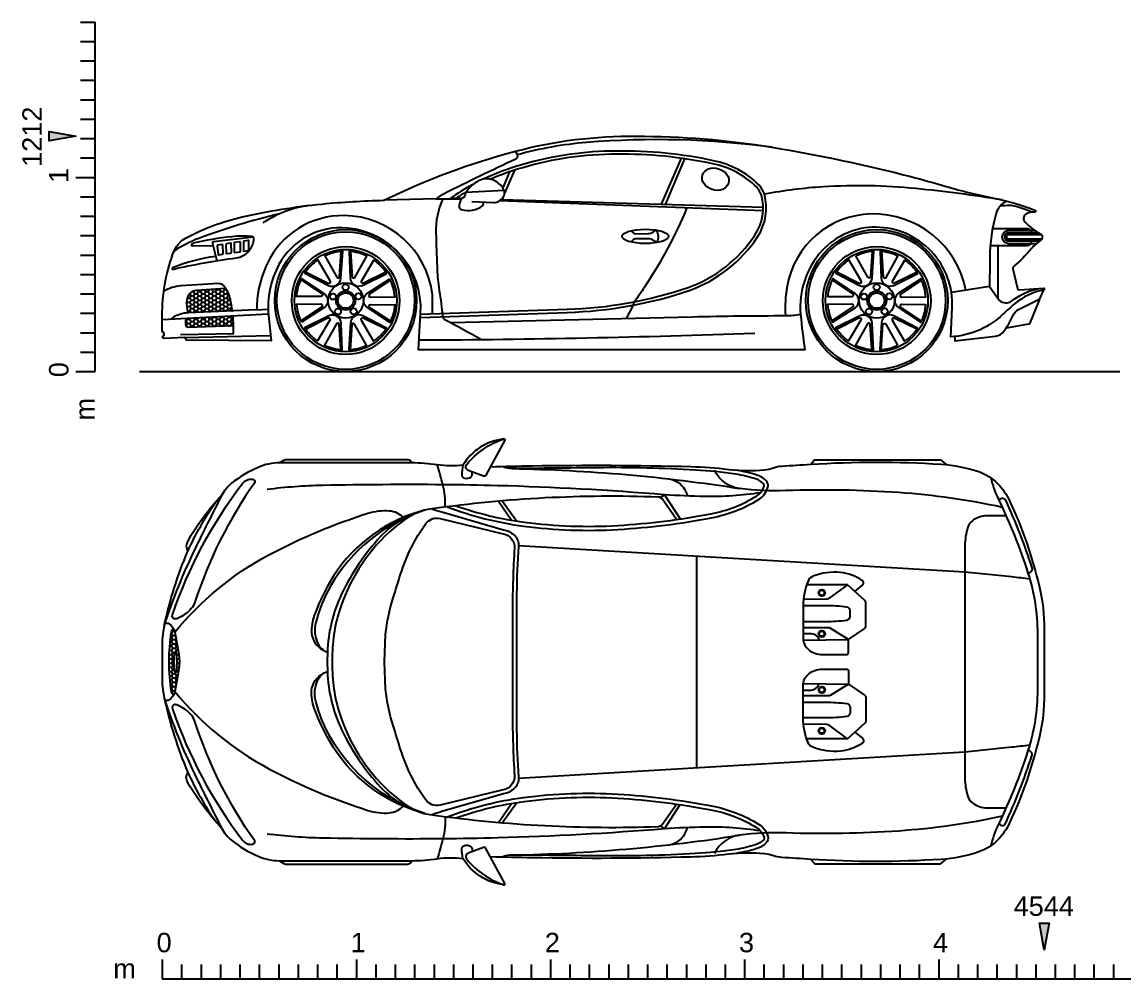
# Model space of a CAD drawing. Header units: millimetres. Extents: x 281 to 9184, y 473 to 5401.
# Drawn here: x 281 to 5957, y 473 to 5401 of the extents above; entities that cross this region are included whole.
import ezdxf

# ---------------------------------------------------------------- set-up
doc = ezdxf.new("R2010")
doc.units = ezdxf.units.MM
doc.layers.add('CAR_dwgmodels.com', color=250, linetype='Continuous')
doc.styles.get("Standard").update_dxf_attribs({"font": 'arial.ttf'})

# ---------------------------------------------------------------- blocks, each defined once
blk = doc.blocks.new('Bugatti Chiron_side_dwgmodels.com')
h = blk.add_hatch()
h.set_pattern_fill('HONEY', color=0, scale=3.99341)
h.set_pattern_definition([(0, (-6512.844, -7439.642), (19.018614, 10.980402), [12.679076, -25.358152]), (120, (-6512.844, -7439.642), (-19.018614, 10.980402), [12.679076, -25.358152]), (60, (-6512.844, -7439.642), (4e-08, 21.960804), [-25.358152, 12.679076])])
h.paths.add_polyline_path([(-770, 417.5, 0.321232), (-815.9, 379.8, 0.095758), (-818.7, 338.7, 0.005029), (-813.9, 302.3, -0.005489), (-810.2, 302.5), (-583.8, 312.8, 0.020547), (-594.2, 371.5, 0.09136), (-618, 427.9)])
h.paths.add_polyline_path([(-577.5, 235.4, 0.017585), (-580.7, 286.3), (-821.5, 273.1, 0.186946), (-819.2, 231.8, 0.304848), (-811, 226.7)])
at = {"color": 0}
for points in [[(3551, 820.7, 0.205558), (3502.6, 808.8, 0.452452), (3499.6, 769.6, 0.071339), (3578.5, 709.2, -0.547402), (3580.4, 676.5, 0.055767), (3533.2, 633.5, -0.029871), (3439.1, 538.3, 0.256563), (3436.1, 528.7), (3461, 427.9, 0.367057), (3471.3, 420.5), (3596.3, 430.3, -0.437355), (3599, 427.9), (3599, 423.4, -0.327716), (3596.1, 420.8, 0.125927), (3444.9, 348.1, 0.016889), (3386.1, 295.2, -0.085548), (3268.6, 215.6, -0.093978), (3117.4, 179), (3124.5, 327.4, 0.20416), (3016.3, 619.3, 0.203396), (2732, 743.5, 0.211913), (2456.1, 624.5, 0.21235), (2343.5, 293.1, 0.015976), (2365.7, 112.8), (375.1, 112.8), (386.1, 300.2, 0.404216), (9, 739.2, 0.300204), (-343.9, 550.9, 0.14828), (-397.4, 290.4, 0.006497), (-383.5, 157.5), (-820.6, 162.6), (-830.7, 176.3), (-934, 169.6, -0.971581), (-935.6, 186.8, 0.363505), (-945, 205.2), (-945, 289.3, -0.085159), (-891.4, 602, -0.044192), (-875, 637.8, -0.142964), (-822.6, 688.6, -0.065301), (-533.6, 796.1, -0.032184), (-122.4, 862.9, -0.018649), (197, 881.9, -0.049629), (874.4, 1134.5, -0.067907), (1495.7, 1212, -0.042181), (2196.1, 1155.1, -0.022481), (2911.7, 1003.9, -0.008006), (3093.3, 953.7, 0.021646), (3338.8, 893.2, -0.041475), (3550.5, 831.9, -0.660096)], [(-631.5, 608.5), (-633.6, 652.1, 0.443747), (-637, 654.9), (-657.6, 651.8, 0.398449), (-661.4, 647), (-657.3, 603.9, 0.428729), (-653.9, 601.3), (-635.3, 603.9, 0.386668)], [(-617.4, 653.9), (-616.2, 610, 0.448829), (-612.9, 607.2), (-592.2, 610.1, 0.379143), (-588.4, 614.6), (-589.4, 658.6, 0.451626), (-592.8, 661.5), (-613.6, 658.4, 0.379046)], [(-575.2, 660.2), (-574.4, 616.1, 0.451137), (-571, 613.2), (-545, 617, 0.381242), (-541.2, 621.5), (-542.5, 665.6, 0.44942), (-545.9, 668.5), (-571.5, 664.6, 0.376853)], [(-501.5, 675.1), (-523.1, 671.9, 0.371694), (-526.8, 667.5), (-526.8, 623, 0.456594), (-523.4, 620.1), (-502.6, 623.1, 0.368568), (-498.8, 627.4), (-498.1, 672.1, 0.462844)]]:
    blk.add_lwpolyline(points, format="xyb", close=True, dxfattribs=at)
for points in [[(2196.1, 1155.1, 0.053534), (1241.3, 1179.6, 0.047298), (882.9, 1116, 7.352743)], [(384.9, 279.2), (1141.8, 304.8, 0.074306), (1769.6, 417.5, 0.161016), (2122, 693.6, 0.211356), (2157.5, 913.2, 0.081757), (2129.5, 960.2, 0.146078), (1894.5, 1086, 0.05581), (1395.5, 1135.4, 0.070857), (907.6, 1065.4, 0.04339), (707.8, 990.1, 0.04339)], [(384.3, 295.4), (1141.3, 320.9, 0.074292), (1764.2, 432.8, 0.160929), (2108.5, 702.5, 0.210306), (2142.1, 908.2, 0.079023), (2117.6, 949.2, 0.1457), (1891.2, 1070.1, 0.055829), (1395.7, 1119.2, 0.070883), (912.1, 1049.8, 0.036241), (746.4, 990.1, 0.036241)], [(874.4, 1134.5), (882.9, 1116, -0.360235), (877.1, 1094.1, 0.008272), (507.4, 915.6, 0.043784), (465.5, 889.7), (535.9, 890), (596.2, 887.7)], [(649.6, 876.1), (760.8, 870.9, 0.325429), (816.4, 907.5, 0.181613), (816.4, 931.7, 0.101182), (798.8, 959.9, 0.155775), (741.2, 991.3, 0.105801), (709.8, 990.6, 0.118774), (654.1, 962.5, 0.07189), (620.1, 923.9, 0.142189), (612.9, 900.3, 0.213129), (587.3, 871.4, 0.1113), (585.2, 846.8, 0.312405), (597, 834, 0.088292), (653.9, 831.4, 0.144409), (704.6, 854, 0.434031), (705.5, 873.5, -5.9115)], [(655.1, 963.3, 0.028406), (535.9, 890)], [(621.2, 925.6, 0.012346), (570.3, 893.7)], [(3382.1, 883.7, 0.016256), (2937, 942.5, 0.040221), (2459.5, 951.4, 0.03207), (2157.5, 913.2, 31.234029)], [(-425.7, 765.8, -0.123417), (-185.9, 856.1, 0.000587)], [(500.7, 889.8, 0.11854), (464.7, 713.2, -0.000796), (470.5, 539.9, 0.028911), (479.9, 435.1, -0.007196), (498.1, 299.2, -0.000853), (500, 283.1, 0.206962), (507.5, 270.1, -0.009045), (700, 165.4, 6.781549)], [(3404.3, 878.2, 0.210573), (3351.5, 815.8, 0.071635), (3318.1, 584.8, -0.005852), (3316.3, 437.5), (3120.3, 407.2)], [(3534.8, 821.3, 0.019654), (3454.6, 850, 0.081119), (3420, 855, 0.0151), (3371.3, 852.6, 25.06942)], [(447.1, 297.5), (447.1, 394.7, 0.376049), (-8, 803.5, 0.291971), (-402.9, 558.4, 0.068831), (-450.3, 410.2, 0.040608), (-458.7, 318.5), (-810.2, 302.5, 0.134754), (-894.2, 275.3, 0.119671), (-900.3, 268.7, 0.119671)], [(-343.4, 812.5, 0.029421), (-756.7, 685.8, 0.059895), (-884, 620.2, 2.529185)], [(1758.1, 844.2, -0.047106), (1539.5, 434.5, -0.009212), (1487.9, 359.6, 0.118927), (1480.7, 341.7), (1444.1, 274.1)], [(3194.9, 418.7, 0.366965), (2706.1, 811.7, 0.356126), (2274.1, 439.9, 0.059811), (2265.5, 288.1, 0.938925)], [(-669.9, 593.3, 0.060932), (-892.1, 534.4, 0.593773), (-893, 526.2, -0.02165), (-562.6, 585.9, 0.17667), (-499.5, 619.1, 0.142652), (-474.1, 671.4, 0.041197), (-472.7, 687.2, 0.386725), (-479.9, 695.2, 0.052533), (-587.2, 694.6, 0.027353), (-786.1, 661.4, 0.27756), (-794.9, 653.1, 0.463467), (-790.6, 646.8), (-683.4, 648.4)], [(-474.8, 692.6), (-681.3, 667.7, 0.449845), (-686.3, 660.4), (-664.3, 570.6)], [(1468.7, 725), (1480.6, 714.7, 0.184591), (1493.8, 709.9), (1557.2, 710.7, 0.155048), (1585.4, 720.1), (1597.8, 729.2, -0.281425), (1602.6, 664.3), (1586.6, 675.4, 0.152847), (1558.7, 684.1), (1494.5, 684.1, 0.201578), (1480.5, 678.2), (1469.9, 667.4)], [(3332.6, 737.6), (3509.1, 737.6, -0.414214), (3532.2, 714.5), (3532.2, 714.3)], [(3557.7, 658.2), (3417, 658.2, -0.414214), (3382.7, 692.5), (3382.7, 693.8, -0.414214), (3417, 728.1), (3548.4, 728.1)], [(3569.8, 714.3), (3413.3, 714.3, 0.414214), (3393.7, 694.6), (3393.7, 692.8, 0.414214), (3413.3, 673.2), (3575.9, 673.2)], [(3584.1, 704.5), (3413.3, 704.5, 0.414214), (3403.5, 694.6), (3403.5, 692.8, 0.414214), (3413.3, 683), (3586.1, 683)], [(3532.2, 673.2), (3532.2, 671.2, -0.414359), (3509.1, 648.2), (3320.6, 648.3)], [(-206.2, 513.4), (-89.9, 455.8, 0.745951), (-79.7, 466.8), (-143.6, 574.8, 0.094615), (-210.6, 507.1), (-88.7, 443.2, 0.519956), (-24.5, 480.3), (-15.5, 618.8, 0.094279), (-107.4, 595.4), (-45.9, 486.3, 0.745951), (-31.4, 489.6), (-23, 618.3)], [(25, 618.1), (33.3, 488.5, 0.745951), (47.9, 485.2), (109.4, 594.5, 0.094615), (17.4, 618.7), (23, 481.2, 0.519956), (87.2, 444.1), (211.7, 505.6)], [(207.4, 511.8), (91.8, 454.7, -0.745951), (81.7, 465.7), (145.4, 573.5, -0.094279), (211.7, 505.6)], [(2529.7, 513.4), (2646, 455.8, 0.745951), (2656.2, 466.8), (2592.3, 574.8, 0.094615), (2525.3, 507.1), (2647.2, 443.2, 0.519956), (2711.4, 480.3), (2720.4, 618.8, 0.094279), (2628.5, 595.4)], [(2712.9, 618.3), (2704.5, 489.6, -0.745951), (2690, 486.3), (2628.5, 595.4)], [(2760.9, 618.1), (2769.2, 488.5, 0.745951), (2783.8, 485.2), (2845.3, 594.5, 0.094615), (2753.3, 618.7), (2758.9, 481.2, 0.519956), (2823.1, 444.1), (2947.6, 505.6)], [(2943.3, 511.8), (2827.7, 454.7, -0.745951), (2817.6, 465.7), (2881.3, 573.5, -0.094279), (2947.6, 505.6)], [(-230.4, 471.9), (-123.2, 400.4, -0.745951), (-127.6, 386.1), (-252.9, 387.4, -0.094279), (-227.1, 478.8), (-111.7, 401.7, -0.519956), (-111.7, 327.6), (-228, 253.9)], [(230.4, 259), (123.2, 330.6, -0.745951), (127.6, 344.8), (252.9, 343.5, -0.094279), (227.1, 252.2), (111.7, 329.3, -0.519956), (111.7, 403.4), (228, 477.1)], [(231.2, 470.1), (123.2, 398.2, 0.745951), (127.6, 383.9), (253, 385.2, 0.094615), (228, 477.1)], [(2504.7, 260.8), (2612.7, 332.8, 0.745951), (2608.3, 347.1), (2482.9, 345.8, 0.094615), (2507.9, 253.9), (2624.2, 327.6, 0.519956), (2624.2, 401.7), (2508.8, 478.8, 0.094279), (2483, 387.4), (2608.3, 386.1, 0.745951), (2612.7, 400.4), (2505.5, 471.9)], [(2967.1, 470.1), (2859.1, 398.2, 0.745951), (2863.5, 383.9), (2988.9, 385.2, 0.094615), (2963.9, 477.1), (2847.6, 403.4, 0.519956), (2847.6, 329.3), (2963, 252.2, 0.094279), (2988.8, 343.5), (2863.5, 344.8, 0.745951), (2859.1, 330.6), (2966.3, 259)], [(-583.8, 312.8, 0.020547), (-594.2, 371.5, 0.110726), (-625.5, 438.4, 0.226195), (-655.7, 453.7), (-850, 441.6, 0.106491), (-936.7, 413.6)], [(-618, 427.9), (-770, 417.5, 0.321232), (-815.9, 379.8, 0.095758), (-818.7, 338.7, 0.005029), (-813.9, 302.3, -0.036232)], [(3316.3, 437.5), (3363.4, 373.3, 0.358506), (3423.2, 357.9, -0.114614), (3572, 428.4, -0.10747)], [(-231.2, 260.8), (-123.2, 332.8, 0.745951), (-127.6, 347.1), (-253, 345.8, 0.094615), (-228, 253.9)], [(3138.7, 180.6), (3138.7, 158.4), (3348.1, 182.6, 0.218043), (3392.2, 209.3, 0.035974), (3439.2, 290.3, -0.1485), (3466.4, 319.7), (3569.9, 370.6, -0.695004), (3573.2, 367.5), (3521.9, 246.4, -0.256985), (3518.2, 243.5), (3402.2, 224.4)], [(-850.3, 191.2), (-577.5, 195.6, 0.031327), (-580.7, 286.3, 0.031327)], [(-25, 112.9), (-33.3, 242.4, 0.745951), (-47.9, 245.8), (-109.4, 136.5, 0.094615), (-17.4, 112.3), (-23, 249.8, 0.519956), (-87.2, 286.9), (-211.7, 225.4)], [(206.2, 217.6), (89.9, 275.1, 0.745951), (79.7, 264.2), (143.6, 156.2, 0.094615), (210.6, 223.8), (88.7, 287.7, 0.519956), (24.5, 250.7), (15.5, 112.1, 0.094279), (107.4, 135.5), (45.9, 244.6, 0.745951), (31.4, 241.3), (23, 112.7)], [(540.9, 252.5), (1786.7, 282.3, -0.005868), (2265.5, 288.1, 0.043119), (2343.3, 294.9, -0.086614)], [(2710.9, 112.9), (2702.6, 242.4, 0.745951), (2688, 245.8), (2626.5, 136.5, 0.094615), (2718.5, 112.3), (2712.9, 249.8, 0.519956), (2648.7, 286.9), (2524.2, 225.4)], [(2942.1, 217.6), (2825.8, 275.1, 0.745951), (2815.6, 264.2), (2879.5, 156.2, 0.094615), (2946.5, 223.8), (2824.6, 287.7, 0.519956), (2760.4, 250.7), (2751.4, 112.1, 0.094279), (2843.3, 135.5)], [(-577.5, 235.4), (-811, 226.7, -0.304848), (-819.2, 231.8, -0.186946), (-821.5, 273.1, 2.043713)], [(-207.4, 219.2), (-91.8, 276.2, -0.745951), (-81.7, 265.3), (-145.4, 157.5, -0.094279), (-211.7, 225.4)], [(2528.5, 219.2), (2644.1, 276.2, -0.745951), (2654.2, 265.3), (2590.5, 157.5, -0.094279), (2524.2, 225.4)], [(2758.9, 112.7), (2767.3, 241.3, -0.745951), (2781.8, 244.6), (2843.3, 135.5)], [(378, 162.7, 0.007474), (2107.7, 197.8, -0.017619)]]:
    blk.add_lwpolyline(points, format="xyb", dxfattribs=at)
for points in [[(1728.8, 1098.6), (1625.6, 861.7)], [(1745.1, 1096.3), (1646.3, 861.1)], [(844.7, 1028.8), (809, 946.7)], [(868.9, 1036.8), (818.6, 919.6)], [(816.4, 931.7), (618.9, 922)], [(465.5, 889.7), (197, 881.9)], [(542.5, 894.6), (601.2, 892.8)], [(794.8, 880.3), (2149.9, 829.5)], [(802.7, 886.7), (2150.3, 845.8)], [(3359, 648.3), (3359, 379.1)], [(3573.2, 367.5), (3595.8, 420.7)], [(-397.9, 296.4), (-945, 266.3)], [(-458.7, 318.5), (-399.2, 321.2)], [(-830.7, 176.3), (-386.7, 185.1)]]:
    blk.add_lwpolyline(points, dxfattribs=at)
for centre, radius in [((0, 365.5), 365.5), ((0, 365.5), 354.1), ((2735.9, 365.5), 365.5), ((2735.9, 365.5), 354.1), ((0, 365.5), 277.8), ((0, 365.5), 263.7), ((2735.9, 365.5), 277.8), ((2735.9, 365.5), 263.7), ((0, 365.5), 91.1), ((2735.9, 365.5), 91.1), ((-65.9, 386.4), 15.8), ((0, 365.5), 49.4), ((0, 365.5), 39.7), ((-0.5, 434.6), 15.8), ((65.6, 387.3), 15.8), ((2670, 386.4), 15.8), ((2735.9, 365.5), 49.4), ((2735.9, 365.5), 39.7), ((2735.4, 434.6), 15.8), ((2801.5, 387.3), 15.8), ((-40.2, 309.3), 15.8), ((41, 309.9), 15.8), ((2695.7, 309.3), 15.8), ((2776.9, 309.9), 15.8)]:
    blk.add_circle(centre, radius, dxfattribs=at)
for centre, major_axis, ratio in [((1905, 990.8), (67.2, -20.3), 0.803257), ((1543.7, 696.3), (119.8, 0), 0.307045)]:
    blk.add_ellipse(centre, major_axis=major_axis, ratio=ratio, dxfattribs=at)
blk = doc.blocks.new('Bugatti Chiron_top_dwgmodels.com')
h = blk.add_hatch()
h.set_pattern_fill('HONEY', color=0, scale=3.987913)
h.set_pattern_definition([(0, (-5551.854, -5696.316), (18.992434, 10.965287), [12.661623, -25.323245]), (120, (-5551.854, -5696.316), (-18.992434, 10.965287), [12.661623, -25.323245]), (60, (-5551.854, -5696.316), (4e-08, 21.930574), [-25.323245, 12.661623])])
h.paths.add_polyline_path([(65, 152.9, 0.063507), (59.3, 169.6, 0.268248), (47.5, 155.1, 0.040617), (35.3, 0, 0.040617), (47.5, -155.1, 0.268248), (59.3, -169.6, 0.063507), (65, -152.9, 0.020194), (89.7, 0, 0.020194)])
edge = h.paths.add_edge_path(flags=16)
edge.add_ellipse((68, -1.6), major_axis=(0, 56), ratio=0.116456, start_angle=0, end_angle=360)
at = {"color": 0}
for points in [[(1759.5, 1147.8, 0.23301), (1549.1, 1012.4, 0.053106), (1542.9, 961.5, 0.267399), (1549.4, 949.8, 0.238912), (1583.4, 947.3, 0.223), (1597.2, 962.7), (1596.8, 978.3)], [(1549.1, 1012.4, -0.07002), (1416.9, 1014.1, 0.038114), (1284.5, 1024.2), (604.9, 1024.2, 0.109252), (493.5, 1000.8, 0.06514), (356.8, 919.1, 0.097392), (307, 858.9, 0.003285), (177.1, 599.5, 0.033504), (19, 214.8, 0.080944), (0, 98.5), (0, 0), (0, -98.5, 0.080944), (19, -214.8, 0.033504), (177.1, -599.5, 0.003285), (307, -858.9, 0.097392), (356.8, -919.1, 0.06514), (493.5, -1000.8, 0.109252), (604.9, -1024.2), (1284.5, -1024.2, 0.038114), (1416.9, -1014.1, -0.07002), (1549.1, -1012.4)], [(604.9, 1024.2), (627.1, 1039.1, -0.148794), (635.2, 1041.6), (1265.6, 1041.6, -0.210439), (1276.5, 1036.8), (1288, 1024.2)], [(1691, 1004.8, -0.002795), (1906, 1009.5, -0.010619), (2722.6, 1005.6, -0.024488), (2918.2, 990.9, 0.056433), (3102.2, 988.8, 0.058572), (3148.7, 999.2, -0.068603), (3192, 1007.9, 0.000815), (3340.5, 1017.3, -0.032235), (4012.5, 1017.5, -0.065876), (4205.9, 979.2, -0.117672), (4303.4, 917.9, -0.084784), (4365.1, 828.8, -0.051753), (4518.7, 385.2, -0.05754), (4544, 166), (4544, 0), (4544, -166, -0.05754), (4518.7, -385.2, -0.051753), (4365.1, -828.8, -0.084784), (4303.4, -917.9, -0.117672), (4205.9, -979.2, -0.065876), (4012.5, -1017.5, -0.032235), (3340.5, -1017.3, 0.000815), (3192, -1007.9, -0.068603), (3148.7, -999.2, 0.058572), (3102.2, -988.8, 0.056433), (2918.2, -990.9, -0.024488), (2722.6, -1005.6, -0.010619), (1906, -1009.5, -0.002795), (1691, -1004.8)], [(3340.5, 1017.3), (3356.7, 1035.9, -0.217397), (3367.8, 1040.9), (4004.7, 1040.9, -0.179489), (4014.3, 1037.4), (4040, 1015.2)], [(1455.9, 796.8, 0.087079), (1446.1, 911.8, 0.009991), (1416.9, 1014.1, 0.738697)], [(1468, 798.3, 0.05827), (1861.9, 698.8, 0.048063), (2348.7, 681.6, 0.031761), (2830, 741.8, 0.091958), (3072.1, 836.1, 0.183718), (3119.9, 898.5, 0.272533), (3111.5, 932.1, 0.124934), (3062.6, 962, 0.032526), (2957.6, 986.9, 1.184634)], [(1512.4, 803.9, 0.052527), (1864.6, 719.2, 0.048063), (2347.5, 702.2, 0.031761), (2826.2, 762, 0.091958), (3061.3, 853.6, 0.183718), (3100.1, 904.4, 0.272533), (3096.8, 917.8, 0.124934), (3056.5, 942.3, 0.032526), (2954.2, 966.7, 0.020966), (2747.1, 987.4, 0.017252), (2242.3, 999.4, -0.000356), (1803.3, 994.9, -0.113003), (1751.1, 1006.3)], [(1803.3, 994.9, -0.034627), (2974.6, 892.7, -3580.285237)], [(4327.5, 795.4, 0.03635), (3794.1, 871.3, 0.02555), (3213.4, 881.5, -0.04013), (2974.6, 892.7, -0.256933), (2845.8, 986.6, -1.57234)], [(53, 241.9, -0.08151), (413.2, 918.3, -0.266359), (464.4, 939.9, -0.450812), (476.6, 922, 0.077356), (168.7, 307.5, -0.102393), (149.7, 273.8, -0.120222), (78.7, 223.8, -0.119913), (60.6, 220.5, -0.380597), (53, 241.9, -0.217585)], [(3081.7, 870.9, -0.043002), (2795.3, 851.3, -0.012182), (2587.1, 860.1, 0.014054), (1728, 906.9, 0.004603), (1446.1, 911.8, 0.006903), (827.3, 908.1, 0.026569), (540, 887.2)], [(2610.7, 942, -0.142547), (2669, 914.6, -0.098832), (2696.4, 878.7, -0.05733), (2705.1, 853.9, -100.402929)], [(4268.1, 947.7, 0.054967), (4306.7, 839, -0.035494), (4459.6, 456.8, -0.077542), (4508.4, 144.3), (4508.4, 0), (4508.4, -144.3, -0.077542), (4459.6, -456.8, -0.035494), (4306.7, -839, 0.054967), (4268.1, -947.7)], [(307, 858.9, 0.046669), (131.5, 622.9, 0.280741), (131.6, 569.2, -0.042964), (275.4, 822.7, 1.899608)], [(2648.7, 732.6), (2574.8, 838.6, 0.2073), (2554.7, 848.2, 0.043844), (1391, 788, 0.024364), (1439.7, 771.5), (1757.8, 680.4, -0.136686), (1811.4, 653.9, -0.234336), (1835.4, 594.2, 0.01991), (1825.7, 351.3), (1825.7, 0), (1825.7, -351.3, 0.01991), (1835.4, -594.2, -0.234336), (1811.4, -653.9, -0.136686), (1757.8, -680.4), (1439.7, -771.5, 0.024364), (1391, -788)], [(4310.9, 830.5, -0.613506), (4342.5, 835.5, -0.028588), (4479.9, 484.1, -0.517446), (4459.6, 456.8, -85.062593)], [(65, 152.9, -0.099202), (549.3, 550.4, -0.045631), (1059.3, 765.1, -0.095297), (1169.5, 778, -0.188137), (1241.7, 743.6, 0.432698)], [(1328, 774.3, 0.193166), (861.1, 407.2, 0.04442), (782.7, 238, 0.100279), (769.7, 149.6, 0.275815), (829.8, 60.3, 13.464818)], [(1352.4, 781, 0.186941), (866.8, 389.1, 0.068634), (791.1, 202.4, 0.164342), (799.2, 98.5, 0.205221), (850.8, 49.2, 0.205221)], [(1250, 740.9, 0.08528), (1124.8, 644.9, 0.075122), (924.3, 349.3, 0.10333), (850.8, 49.2), (849.1, 0), (850.8, -49.2, 0.10333), (924.3, -349.3, 0.075122), (1124.8, -644.9, 0.08528), (1250, -740.9)], [(1391, 788, 0.065897), (1309.8, 767.3, 0.058777), (1192.4, 688, 0.132606), (919.5, 285.3, 0.083177), (875.6, 23.1), (875.6, 0), (875.6, -23.1, 0.083177), (919.5, -285.3, 0.132606), (1192.4, -688, 0.058777), (1309.8, -767.3, 0.065897), (1391, -788, 0.043844), (2554.7, -848.2, 0.2073), (2574.8, -838.6), (2648.7, -732.6)], [(4347.1, 752.3), (4247.6, 751.6, 0.161273), (4173.3, 726.4, 0.155589), (4149.8, 693, 0.076619), (4135.2, 598.6), (4135.2, 0), (4135.2, -598.6, 0.076619), (4149.8, -693, 0.155589), (4173.3, -726.4, 0.161273), (4247.6, -751.6), (4347.1, -752.3)], [(10.2, 184.3, -0.049249), (131.6, 569.2, -2.97248)], [(1835.6, 598.7), (4135.2, 464.1), (4376.2, 438.5, -0.005023), (4468.4, 427.8, 1.134398)], [(3568.5, 362.9), (3606.7, 393.9, 0.510809), (3606.1, 419.2, 0.125715), (3494.2, 460.1, 0.11944), (3352, 440.4, 0.203864), (3326.9, 415.6, 0.098025), (3301.8, 288.8), (3301.8, 112.2, 0.192694), (3328.9, 63, 0.173446), (3400.7, 37.3), (3525.3, 37.3, 0.414214), (3535, 47.1), (3535, 115.6), (3440.7, 172.8, 0.137133), (3430.6, 175.6), (3301.8, 175.6)], [(3301.8, 112.2), (3535, 115.6), (3616.1, 169.5, 0.25104), (3624.8, 185.8), (3624.8, 303.4, 0.212236), (3618.4, 317.9), (3530.5, 397.2), (3435.2, 327, -0.156416), (3423.8, 323.1), (3303.4, 321.4)], [(3301.8, 207.8), (3417.3, 207.8, 0.032208), (3526.6, 214.9, 0.376976), (3543.7, 234.3), (3543.7, 248.3), (3543.7, 262.3, 0.376976), (3526.6, 281.8, 0.032208), (3417.3, 288.8), (3301.8, 288.8)], [(12, 192.8, -0.394539), (36.3, 196.4, -0.193814), (65, 152.9, -0.020194), (89.7, 0, -0.020194), (65, -152.9, -0.193814), (36.3, -196.4, -0.394539), (12, -192.8)], [(59.3, -169.6, -0.268248), (47.5, -155.1, -0.040617), (35.3, 0, -0.040617), (47.5, 155.1, -0.268248), (59.3, 169.6)], [(3301.8, 145.9), (3335.7, 146.5, -0.315015), (3384.6, 113.4, -1.453761)], [(1352.4, -781, -0.186941), (866.8, -389.1, -0.068634), (791.1, -202.4, -0.164342), (799.2, -98.5, -0.205221), (850.8, -49.2, -0.205221)], [(3568.5, -362.9), (3606.7, -393.9, -0.510809), (3606.1, -419.2, -0.125715), (3494.2, -460.1, -0.11944), (3352, -440.4, -0.203864), (3326.9, -415.6, -0.098025), (3301.8, -288.8), (3301.8, -112.2, -0.192694), (3328.9, -63, -0.173446), (3400.7, -37.3), (3525.3, -37.3, -0.414214), (3535, -47.1), (3535, -115.6), (3440.7, -172.8, -0.137133), (3430.6, -175.6), (3301.8, -175.6)], [(1328, -774.3, -0.193166), (861.1, -407.2, -0.04442), (782.7, -238, -0.100279), (769.7, -149.6, -0.275815), (829.8, -60.3, -13.464818)], [(3301.8, -112.2), (3535, -115.6), (3616.1, -169.5, -0.25104), (3624.8, -185.8), (3624.8, -303.4, -0.212236), (3618.4, -317.9), (3530.5, -397.2), (3435.2, -327, 0.156416), (3423.8, -323.1), (3303.4, -321.4)], [(3301.8, -145.9), (3335.7, -146.5, 0.315015), (3384.6, -113.4, 1.453761)], [(65, -152.9, 0.099202), (549.3, -550.4, 0.045631), (1059.3, -765.1, 0.095297), (1169.5, -778, 0.188137), (1241.7, -743.6, -0.432698)], [(10.2, -184.3, 0.049249), (131.6, -569.2, 2.97248)], [(53, -241.9, 0.08151), (413.2, -918.3, 0.266359), (464.4, -939.9, 0.450812), (476.6, -922, -0.077356), (168.7, -307.5, 0.102393), (149.7, -273.8, 0.120222), (78.7, -223.8, 0.119913), (60.6, -220.5, 0.380597), (53, -241.9, 0.217585)], [(3301.8, -207.8), (3417.3, -207.8, -0.032208), (3526.6, -214.9, -0.376976), (3543.7, -234.3), (3543.7, -248.3), (3543.7, -262.3, -0.376976), (3526.6, -281.8, -0.032208), (3417.3, -288.8), (3301.8, -288.8)], [(1835.6, -598.7), (4135.2, -464.1), (4376.2, -438.5, 0.005023), (4468.4, -427.8, -1.134398)], [(4310.9, -830.5, 0.613506), (4342.5, -835.5, 0.028588), (4479.9, -484.1, 0.517446), (4459.6, -456.8, 85.062593)], [(307, -858.9, -0.046669), (131.5, -622.9, -0.280741), (131.6, -569.2, 0.042964), (275.4, -822.7, -1.899608)], [(1468, -798.3, -0.05827), (1861.9, -698.8, -0.048063), (2348.7, -681.6, -0.031761), (2830, -741.8, -0.091958), (3072.1, -836.1, -0.183718), (3119.9, -898.5, -0.272533), (3111.5, -932.1, -0.124934), (3062.6, -962, -0.032526), (2957.6, -986.9, -1.184634)], [(1512.4, -803.9, -0.052527), (1864.6, -719.2, -0.048063), (2347.5, -702.2, -0.031761), (2826.2, -762, -0.091958), (3061.3, -853.6, -0.183718), (3100.1, -904.4, -0.272533), (3096.8, -917.8, -0.124934), (3056.5, -942.3, -0.032526), (2954.2, -966.7, -0.020966), (2747.1, -987.4, -0.017252), (2242.3, -999.4, 0.000356), (1803.3, -994.9, 0.113003), (1751.1, -1006.3)], [(3081.7, -870.9, 0.043002), (2795.3, -851.3, 0.012182), (2587.1, -860.1, -0.014054), (1728, -906.9, -0.004603), (1446.1, -911.8, -0.006903), (827.3, -908.1, -0.026569), (540, -887.2)], [(1455.9, -796.8, -0.087079), (1446.1, -911.8, -0.009991), (1416.9, -1014.1, -0.738697)], [(4327.5, -795.4, -0.03635), (3794.1, -871.3, -0.02555), (3213.4, -881.5, 0.04013), (2974.6, -892.7, 0.256933), (2845.8, -986.6, 1.57234)], [(1803.3, -994.9, 0.034627), (2974.6, -892.7, 3580.285237)], [(2610.7, -942, 0.142547), (2669, -914.6, 0.098832), (2696.4, -878.7, 0.05733), (2705.1, -853.9, 100.402929)], [(1759.5, -1147.8, -0.23301), (1549.1, -1012.4, -0.053106), (1542.9, -961.5, -0.267399), (1549.4, -949.8, -0.238912), (1583.4, -947.3, -0.223), (1597.2, -962.7), (1596.8, -978.3)], [(3340.5, -1017.3), (3356.7, -1035.9, 0.217397), (3367.8, -1040.9), (4004.7, -1040.9, 0.179489), (4014.3, -1037.4), (4040, -1015.2)], [(604.9, -1024.2), (627.1, -1039.1, 0.148794), (635.2, -1041.6), (1265.6, -1041.6, 0.210439), (1276.5, -1036.8), (1288, -1024.2)]]:
    blk.add_lwpolyline(points, format="xyb", dxfattribs=at)
for points in [[(1655.1, 956.2), (1576.5, 986, -0.51418), (1568.4, 1016.8, -0.139964), (1759.5, 1147.8, -0.679889), (1764.8, 1141.5), (1667.2, 960.7, -0.37607)], [(1145.4, 0), (1150.3, 141, -0.049848), (1189.7, 328.7, -0.000508), (1227.8, 451.5, -0.081058), (1357.9, 711.5, -0.30497), (1431.3, 738.5), (1756.7, 659.3, -0.384435), (1814.6, 586.3, 0.015741), (1804.5, 266.9), (1804.5, 0), (1804.5, -266.9, 0.015741), (1814.6, -586.3, -0.384435), (1756.7, -659.3), (1431.3, -738.5, -0.30497), (1357.9, -711.5, -0.081058), (1227.8, -451.5, -0.000508), (1189.7, -328.7, -0.049848), (1150.3, -141)], [(1655.1, -956.2), (1576.5, -986, 0.51418), (1568.4, -1016.8, 0.139964), (1759.5, -1147.8, 0.679889), (1764.8, -1141.5), (1667.2, -960.7, 0.37607)]]:
    blk.add_lwpolyline(points, format="xyb", close=True, dxfattribs=at)
for points in [[(2565.8, 845.5), (2587.1, 860.1), (2668.6, 735.5)], [(1732.2, 826.9), (1798.5, 729.2)], [(1751.8, 828.6), (1826.7, 724.6)], [(2754.2, -544.9), (2754.2, 0), (2754.2, 544.9)], [(3530.5, 397.2), (3319.6, 396.2)], [(3530.5, -397.2), (3319.6, -396.2)], [(1732.2, -826.9), (1798.5, -729.2)], [(1751.8, -828.6), (1826.7, -724.6)], [(2565.8, -845.5), (2587.1, -860.1), (2668.6, -735.5)]]:
    blk.add_lwpolyline(points, dxfattribs=at)
for centre, radius in [((3397.5, 355), 16.8), ((3397.5, 355), 13.2), ((3397.5, 144.5), 16.8), ((3397.5, 144.5), 13.2), ((3397.5, -144.5), 16.8), ((3397.5, -144.5), 13.2), ((3397.5, -355), 16.8), ((3397.5, -355), 13.2)]:
    blk.add_circle(centre, radius, dxfattribs=at)
blk.add_ellipse((68, -1.6), major_axis=(0, 56), ratio=0.116456, dxfattribs=at)

msp = doc.modelspace()

# ---------------------------------------------------------------- hatches: boundary and pattern name
at = {"layer": 'CAR_dwgmodels.com'}
h = msp.add_hatch(color=1, dxfattribs=at)
h.dxf.hatch_style = 1
h.paths.add_polyline_path([(419.5, 4813.1), (419.5, 4837.3), (557, 4813.1), (419.5, 4788.8)])
h = msp.add_hatch(color=1, dxfattribs=at)
h.dxf.hatch_style = 1
h.paths.add_polyline_path([(5546.8, 760.8), (5571.1, 760.8), (5546.8, 623.3), (5522.6, 760.8)])

# ---------------------------------------------------------------- linework, layer by layer
for points in [[(582, 5401.1), (657, 5401.1)], [(657, 3601.1), (657, 5401.1)], [(582, 5301.1), (657, 5301.1)], [(582, 5201.1), (657, 5201.1)], [(582, 5101.1), (657, 5101.1)], [(582, 5001.1), (657, 5001.1)], [(582, 4901.1), (657, 4901.1)], [(582, 4801.1), (657, 4801.1)], [(582, 4701.1), (657, 4701.1)], [(582, 4501.1), (657, 4501.1)], [(582, 4401.1), (657, 4401.1)], [(582, 4301.1), (657, 4301.1)], [(582, 4201.1), (657, 4201.1)], [(582, 4101.1), (657, 4101.1)], [(582, 4001.1), (657, 4001.1)], [(582, 3901.1), (657, 3901.1)], [(582, 3801.1), (657, 3801.1)], [(582, 3701.1), (657, 3701.1)]]:
    msp.add_lwpolyline(points, dxfattribs=at)
at = {"layer": 'CAR_dwgmodels.com', "color": 1}
for points in [[(419.5, 4813.1), (419.5, 4837.3), (557, 4813.1), (419.5, 4788.8)], [(5546.8, 760.8), (5571.1, 760.8), (5546.8, 623.3), (5522.6, 760.8)]]:
    msp.add_lwpolyline(points, close=True, dxfattribs=at)
at = {"layer": 'CAR_dwgmodels.com', "color": 5}
for points in [[(557, 4601.1), (657, 4601.1)], [(557, 3601.1), (657, 3601.1)], [(886.1, 3601.1), (5935.1, 3601.1)], [(1002.8, 573.3), (1002.8, 473.3)], [(2002.8, 573.3), (2002.8, 473.3)], [(3002.8, 573.3), (3002.8, 473.3)], [(4002.8, 573.3), (4002.8, 473.3)], [(5002.8, 573.3), (5002.8, 473.3)]]:
    msp.add_lwpolyline(points, dxfattribs=at)
at = {"layer": 'CAR_dwgmodels.com', "color": 18, "true_color": 0x000000}
for points in [[(1102.8, 548.3), (1102.8, 473.3)], [(1202.8, 548.3), (1202.8, 473.3)], [(1302.8, 548.3), (1302.8, 473.3)], [(1402.8, 548.3), (1402.8, 473.3)], [(1502.8, 548.3), (1502.8, 473.3)], [(1602.8, 548.3), (1602.8, 473.3)], [(1702.8, 548.3), (1702.8, 473.3)], [(1802.8, 548.3), (1802.8, 473.3)], [(1902.8, 548.3), (1902.8, 473.3)], [(2102.8, 548.3), (2102.8, 473.3)], [(2202.8, 548.3), (2202.8, 473.3)], [(2302.8, 548.3), (2302.8, 473.3)], [(2402.8, 548.3), (2402.8, 473.3)], [(2502.8, 548.3), (2502.8, 473.3)], [(2602.8, 548.3), (2602.8, 473.3)], [(2702.8, 548.3), (2702.8, 473.3)], [(2802.8, 548.3), (2802.8, 473.3)], [(2902.8, 548.3), (2902.8, 473.3)], [(3102.8, 548.3), (3102.8, 473.3)], [(3202.8, 548.3), (3202.8, 473.3)], [(3302.8, 548.3), (3302.8, 473.3)], [(3402.8, 548.3), (3402.8, 473.3)], [(3502.8, 548.3), (3502.8, 473.3)], [(3602.8, 548.3), (3602.8, 473.3)], [(3702.8, 548.3), (3702.8, 473.3)], [(3802.8, 548.3), (3802.8, 473.3)], [(3902.8, 548.3), (3902.8, 473.3)], [(4102.8, 548.3), (4102.8, 473.3)], [(4202.8, 548.3), (4202.8, 473.3)], [(4302.8, 548.3), (4302.8, 473.3)], [(4402.8, 548.3), (4402.8, 473.3)], [(4502.8, 548.3), (4502.8, 473.3)], [(4602.8, 548.3), (4602.8, 473.3)], [(4702.8, 548.3), (4702.8, 473.3)], [(4802.8, 548.3), (4802.8, 473.3)], [(4902.8, 548.3), (4902.8, 473.3)], [(5102.8, 548.3), (5102.8, 473.3)], [(5202.8, 548.3), (5202.8, 473.3)], [(5302.8, 548.3), (5302.8, 473.3)], [(5402.8, 548.3), (5402.8, 473.3)], [(5502.8, 548.3), (5502.8, 473.3)], [(5602.8, 548.3), (5602.8, 473.3)], [(5702.8, 548.3), (5702.8, 473.3)], [(5802.8, 548.3), (5802.8, 473.3)], [(5902.8, 548.3), (5902.8, 473.3)], [(1002.8, 473.3), (6602.8, 473.3)]]:
    msp.add_lwpolyline(points, dxfattribs=at)

# ---------------------------------------------------------------- block references
at = {"layer": 'CAR_dwgmodels.com'}
for name, p in [('Bugatti Chiron_side_dwgmodels.com', (1947.8, 3601.1)), ('Bugatti Chiron_top_dwgmodels.com', (1002.8, 2106.5))]:
    msp.add_blockref(name, p, dxfattribs=at)

# ---------------------------------------------------------------- texts
at = {"layer": 'CAR_dwgmodels.com', "color": 5, "char_height": 100, "attachment_point": 1, "rotation": 90}
for s, insert in [('1212', (282, 4655)), ('1', (419.5, 4572)), ('0', (419.5, 3572)), ('m', (553.9, 3348.8))]:
    msp.add_mtext_dynamic_manual_height_columns(s, width=93.512, gutter_width=12.5, heights=[0], dxfattribs=dict(at, insert=insert))
at = {"layer": 'CAR_dwgmodels.com', "color": 5, "char_height": 100, "attachment_point": 1}
for s, width, insert in [('4544', 100, (5388.7, 898.3)), ('0', 93.512, (973.7, 710.8)), ('1', 93.512, (1973.7, 710.8)), ('2', 93.512, (2973.7, 710.8)), ('3', 93.512, (3973.7, 710.8)), ('4', 93.512, (4973.7, 710.8)), ('m', 93.512, (750.5, 576.5))]:
    msp.add_mtext_dynamic_manual_height_columns(s, width=width, gutter_width=12.5, heights=[0], dxfattribs=dict(at, insert=insert))

doc.saveas('drawing.dxf')
